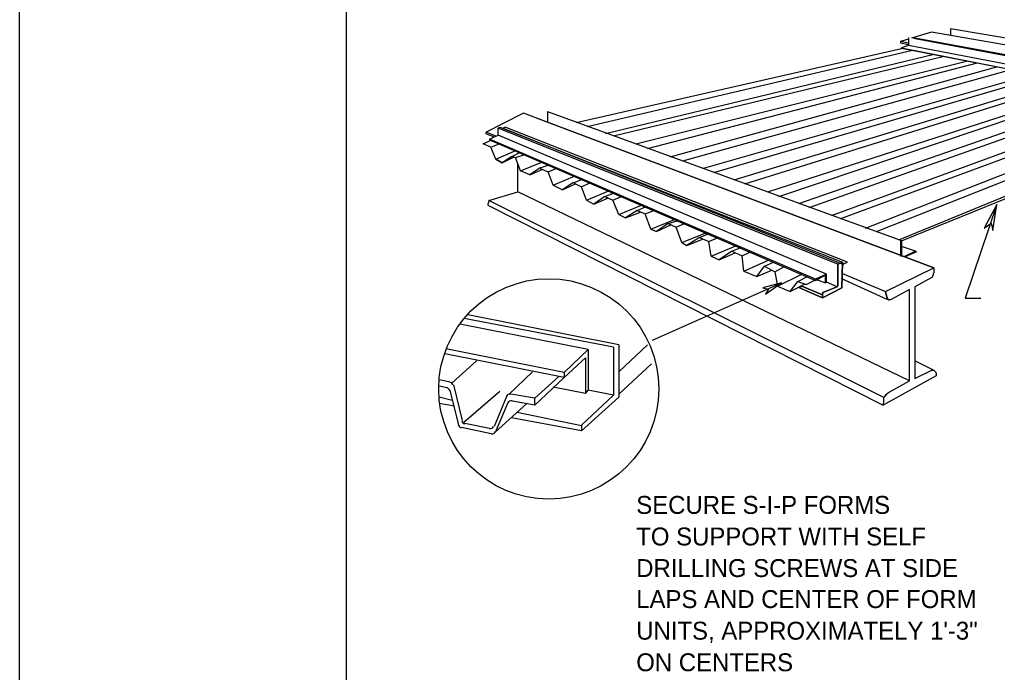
# Model space of a CAD drawing. Extents: x 528.16 to 531.11, y 154.42 to 156.25.
# Drawn here: x 528.156 to 528.715, y 155.542 to 155.915 of the extents above; entities that cross this region are included whole.
import ezdxf

# ---------------------------------------------------------------- set-up
doc = ezdxf.new("R2010")
doc.units = 0
for name, color, linetype in [('Level 1', 7, 'Continuous'), ('Level 4', 7, 'Continuous'), ('Level 41', 7, 'Continuous')]:
    doc.layers.add(name, color=color, linetype=linetype)

msp = doc.modelspace()

# ---------------------------------------------------------------- linework, layer by layer
at = {"layer": 'Level 1'}
for p, q in [((528.3431758530184, 154.46161417322836), (528.3431758530184, 156.21161417322836)), ((528.7148950131234, 155.80890487826952), (528.6968503937007, 155.7554271879808)), ((528.5180446194225, 155.7314770567472), (528.5918635170603, 155.76428545569735)), ((528.6968503937007, 155.7554271879808), (528.7057086614174, 155.7554271879808)), ((528.498687664042, 155.72885238483119), (528.4124015748032, 155.74591275228528)), ((528.4812992125984, 155.72622771291518), (528.4078083989501, 155.74066340845326)), ((528.4957349081365, 155.72754004887318), (528.4104330708661, 155.74394424834827)), ((528.498687664042, 155.72885238483119), (528.498687664042, 155.69899674178657)), ((528.498687664042, 155.71343243732463), (528.515091863517, 155.72885238483119)), ((528.4675196850394, 155.71015159742961), (528.399278215223, 155.72360304099917)), ((528.4675196850394, 155.71310435333513), (528.3999343832021, 155.72655579690468)), ((528.4675196850394, 155.71310435333513), (528.4812992125984, 155.72622771291518)), ((528.4812992125984, 155.72622771291518), (528.4812992125984, 155.7029337496606)), ((528.4957349081365, 155.72754004887318), (528.4957349081365, 155.69998099375508)), ((528.4035433070866, 155.7071988415241), (528.4173228346457, 155.71966603312515)), ((528.4675196850394, 155.71015159742961), (528.4796587926509, 155.72130645307266)), ((528.4796587926509, 155.72130645307266), (528.4796587926509, 155.70096524572358)), ((528.498687664042, 155.70063716173408), (528.5173884514436, 155.71802561317764)), ((528.4360236220473, 155.70063716173408), (528.4494750656168, 155.71343243732463)), ((528.4675196850394, 155.71310435333513), (528.4675196850394, 155.71015159742961)), ((528.4022309711286, 155.7075269255136), (528.3963254593176, 155.7088392614716)), ((528.4507874015748, 155.69834057380757), (528.4645669291339, 155.71080776540862)), ((528.4507874015748, 155.69440356593356), (528.4675196850394, 155.71015159742961)), ((528.400590551181, 155.7042460856186), (528.3959973753281, 155.7052303375871)), ((528.4022309711286, 155.7029337496606), (528.4071522309711, 155.682920626301)), ((528.4041994750656, 155.7058865055661), (528.4091207349081, 155.68554529821702)), ((528.4101049868766, 155.68456104624852), (528.4307742782153, 155.70227758168159)), ((528.4507874015748, 155.69834057380757), (528.4370078740158, 155.70063716173408)), ((528.4796587926509, 155.70096524572358), (528.4612860892388, 155.7045741696081)), ((528.4796587926509, 155.70096524572358), (528.4812992125984, 155.7029337496606)), ((528.4957349081365, 155.69998099375508), (528.4812992125984, 155.7029337496606)), ((528.4035433070866, 155.69702823784957), (528.3959973753281, 155.69899674178657)), ((528.4048556430446, 155.69374739795455), (528.3959973753281, 155.69538781790206)), ((528.4347112860893, 155.69965290976558), (528.4274934383202, 155.682264458322)), ((528.4281496062993, 155.678983618427), (528.4461942257218, 155.69538781790206)), ((528.4353674540682, 155.69571590189156), (528.4284776902887, 155.679639786406)), ((528.4507874015748, 155.69440356593356), (528.4379921259842, 155.69670015386006)), ((528.4507874015748, 155.69440356593356), (528.4507874015748, 155.69834057380757)), ((528.4773622047244, 155.682920626301), (528.4957349081365, 155.69998099375508)), ((528.4773622047244, 155.679639786406), (528.498687664042, 155.69899674178657)), ((528.4773622047244, 155.6825925423115), (528.4406167979002, 155.69013847407004)), ((528.4248687664042, 155.680952122364), (528.4107611548557, 155.68390487826952)), ((528.4773622047244, 155.679639786406), (528.4373359580053, 155.68718571816453)), ((528.4258530183727, 155.6779993664585), (528.4087926509186, 155.681608290343)), ((528.4773622047244, 155.682920626301), (528.4773622047244, 155.679639786406))]:
    msp.add_line(p, q, dxfattribs=at)
for points in [[(528.7148950131234, 155.80890487826952), (528.7076771653543, 155.79545343469997), (528.7116141732283, 155.79840619060548), (528.7125984251968, 155.79414109874196)], [(528.5918635170603, 155.76428545569735), (528.5810367454068, 155.76133269979184), (528.5843175853018, 155.76067653181283), (528.5826771653543, 155.75772377590732)]]:
    msp.add_lwpolyline(points, close=True, dxfattribs=at)
msp.add_circle((528.4587244444087, 155.7036716793784), 0.06291623599156004, dxfattribs=at)
for centre, radius, start, end in [((528.4017965943815, 155.7053501668464), 0.002151811023622047, 14.03624444444445, 78.98419166666667), ((528.4000068546368, 155.70213449411534), 0.002151811023622047, 14.335436111111122, 78.87459444444445), ((528.4365759234879, 155.69856371283794), 0.002151811023622046, 83.02173333333333, 156.6663638888889), ((528.4373227009439, 155.69475824532074), 0.0021518110236220475, 78.81628888888895, 156.63001388888893), ((528.4111474071867, 155.68586062473773), 0.002151811023622046, 194.17372500000002, 258.77110833333336), ((528.4111479600597, 155.68585937065203), 0.002151811023622047, 194.1516916666667, 258.95579722222226), ((528.4091051525924, 155.68357051461734), 0.002151811023622047, 194.07746388888893, 258.8518555555556), ((528.4252044845077, 155.6830815732511), 0.0021518110236220475, 258.97046944444446, 336.9031777777778), ((528.4263324278996, 155.68016802932607), 0.002151811023622047, 258.84353888888893, 336.6586166666667)]:
    msp.add_arc(centre, radius, start, end, dxfattribs=at)
at = {"layer": 'Level 4'}
for p, q in [((528.8743438320209, 155.8784586840438), (528.6883202099738, 155.90929857905692)), ((528.6883202099738, 155.90929857905692), (528.6883202099738, 155.9056896551724)), ((528.6643700787401, 155.9033930672459), (528.6597769028872, 155.9020807312879)), ((528.6643700787401, 155.9010964793194), (528.6597769028872, 155.9020807312879)), ((528.6597769028872, 155.9020807312879), (528.6597769028872, 155.9014245633089)), ((528.6643700787401, 155.9040492352249), (528.6643700787401, 155.8997841433614)), ((528.6643700787401, 155.9040492352249), (528.6646981627297, 155.9040492352249)), ((528.6646981627297, 155.9040492352249), (528.6643700787401, 155.9040492352249)), ((528.6774934383202, 155.90733007511992), (528.6660104986877, 155.9040492352249)), ((528.6679790026246, 155.9040492352249), (528.6673228346457, 155.9040492352249)), ((528.6673228346457, 155.9040492352249), (528.8553149606299, 155.86861616435877)), ((528.6679790026246, 155.9040492352249), (528.6673228346457, 155.9040492352249)), ((528.6673228346457, 155.9040492352249), (528.8553149606299, 155.86861616435877)), ((528.8569553805775, 155.86927233233777), (528.6679790026246, 155.9040492352249)), ((528.8569553805775, 155.86927233233777), (528.6679790026246, 155.9040492352249)), ((528.891404199475, 155.87025658430628), (528.6774934383202, 155.90733007511992)), ((528.4744094488188, 155.8558208887682), (528.6604330708661, 155.89814372341388)), ((528.4806430446195, 155.85352430084168), (528.6666666666666, 155.89715947144538)), ((528.6597769028872, 155.9014245633089), (528.6643700787401, 155.9004403113404)), ((528.6643700787401, 155.8997841433614), (528.6604330708661, 155.89847180740338)), ((528.6604330708661, 155.89847180740338), (528.8405511811023, 155.86303873653725)), ((528.6604330708661, 155.89814372341388), (528.6604330708661, 155.89847180740338)), ((528.8405511811023, 155.86271065254775), (528.6604330708661, 155.89814372341388)), ((528.6643700787401, 155.9004403113404), (528.6643700787401, 155.9010964793194)), ((528.8458005249344, 155.86500724047426), (528.6643700787401, 155.8997841433614)), ((528.4911417322835, 155.84958729296767), (528.6791338582677, 155.89486288351887)), ((528.4957349081365, 155.84827495700966), (528.6840551181102, 155.89355054756086)), ((528.508530183727, 155.84368178115665), (528.6975065616798, 155.89092587564485)), ((528.515091863517, 155.84105710924064), (528.7037401574803, 155.88994162367635)), ((528.528215223097, 155.83613584939812), (528.7148950131234, 155.88764503574984)), ((528.5354330708661, 155.8338392614716), (528.7230971128608, 155.88600461580234)), ((528.5465879265092, 155.8295741696081), (528.7352362204724, 155.88337994388633)), ((528.5531496062993, 155.82727758168159), (528.7414698162729, 155.88239569191782)), ((528.5646325459318, 155.82301248981807), (528.7522965879265, 155.8800991039913)), ((528.5708661417323, 155.82071590189156), (528.757874015748, 155.8791148520228)), ((528.5839895013123, 155.81612272603854), (528.7709973753281, 155.8764901801068)), ((528.5902230971128, 155.81349805412253), (528.7759186351706, 155.8758340121278)), ((528.6017060367454, 155.80956104624852), (528.7857611548557, 155.8735374242013)), ((528.6076115485564, 155.807264458322), (528.7916666666666, 155.87255317223278)), ((528.6204068241469, 155.802671282469), (528.8034776902887, 155.86992850031677)), ((528.625656167979, 155.8010308625215), (528.8097112860893, 155.86894424834827)), ((528.6397637795276, 155.79545343469997), (528.8221784776903, 155.86664766042176)), ((528.6459973753281, 155.79348493076296), (528.8277559055118, 155.86533532446376)), ((528.6587926509186, 155.78889175490994), (528.8395669291339, 155.86303873653725)), ((528.6604330708661, 155.78823558693094), (528.8454724409448, 155.86336682052675)), ((528.4442257217847, 155.86107023260024), (528.4229002624672, 155.85024346094667)), ((528.6788057742782, 155.77281563942438), (528.4442257217847, 155.86107023260024)), ((528.4514435695538, 155.85844556068423), (528.6788057742782, 155.77281563942438)), ((528.4580052493438, 155.86205448456874), (528.4580052493438, 155.8561489727577)), ((528.4580052493438, 155.86205448456874), (528.6597769028872, 155.78856367092044)), ((528.4297900262467, 155.85254004887318), (528.4307742782153, 155.85319621685218)), ((528.4297900262467, 155.84860304099917), (528.4297900262467, 155.85254004887318)), ((528.6243438320209, 155.7747841433614), (528.4297900262467, 155.85254004887318)), ((528.4307742782153, 155.85319621685218), (528.6266404199475, 155.7760964793194)), ((528.4337270341207, 155.85319621685218), (528.4327427821522, 155.85254004887318)), ((528.4337270341207, 155.85319621685218), (528.4327427821522, 155.85254004887318)), ((528.4327427821522, 155.85254004887318), (528.6272965879265, 155.7747841433614)), ((528.4327427821522, 155.85254004887318), (528.6272965879265, 155.7747841433614)), ((528.629593175853, 155.7760964793194), (528.4337270341207, 155.85319621685218)), ((528.629593175853, 155.7760964793194), (528.4337270341207, 155.85319621685218)), ((528.4229002624672, 155.85024346094667), (528.4225721784777, 155.84958729296767)), ((528.4225721784777, 155.84958729296767), (528.4274934383202, 155.84761878903066)), ((528.4284776902887, 155.84794687302016), (528.4229002624672, 155.85024346094667)), ((528.4248687664042, 155.84630645307266), (528.4297900262467, 155.84860304099917)), ((528.6112204724409, 155.76625395963435), (528.4248687664042, 155.84630645307266)), ((528.4248687664042, 155.84630645307266), (528.4248687664042, 155.84597836908316)), ((528.4248687664042, 155.84597836908316), (528.6112204724409, 155.76559779165535)), ((528.4274934383202, 155.84761878903066), (528.4284776902887, 155.84794687302016)), ((528.4274934383202, 155.84761878903066), (528.4284776902887, 155.84794687302016)), ((528.6174540682415, 155.76920671553987), (528.4297900262467, 155.84860304099917)), ((528.4212598425197, 155.84368178115665), (528.4258530183727, 155.84565028509365)), ((528.4255249343832, 155.84171327721964), (528.4212598425197, 155.84368178115665)), ((528.4255249343832, 155.84171327721964), (528.4304461942257, 155.84368178115665)), ((528.4284776902887, 155.8348235134401), (528.4255249343832, 155.84171327721964)), ((528.4284776902887, 155.8348235134401), (528.4399606299213, 155.83974477328263)), ((528.4320866141733, 155.8328550095031), (528.4284776902887, 155.8348235134401)), ((528.4284776902887, 155.8348235134401), (528.4320866141733, 155.8328550095031)), ((528.4376640419947, 155.83646393338762), (528.4320866141733, 155.8328550095031)), ((528.4320866141733, 155.8328550095031), (528.4389763779527, 155.83613584939812)), ((528.4376640419947, 155.83646393338762), (528.4422572178478, 155.83876052131413)), ((528.4376640419947, 155.83646393338762), (528.4396325459318, 155.83580776540862)), ((528.4396325459318, 155.83580776540862), (528.4445538057743, 155.83744818535612)), ((528.4425853018373, 155.8282618336501), (528.4396325459318, 155.83580776540862)), ((528.4409448818898, 155.81612272603854), (528.4409448818898, 155.8325269255136)), ((528.4425853018373, 155.8282618336501), (528.4547244094488, 155.8331830934926)), ((528.4537401574803, 155.8299022535976), (528.4478346456693, 155.82596524572358)), ((528.4478346456693, 155.82596524572358), (528.4553805774278, 155.8292460856186)), ((528.4537401574803, 155.8299022535976), (528.4583333333334, 155.8315426735451)), ((528.4537401574803, 155.8295741696081), (528.4583333333334, 155.8276056656711)), ((528.4583333333334, 155.8276056656711), (528.4629265091863, 155.8295741696081)), ((528.4478346456693, 155.82596524572358), (528.4425853018373, 155.8282618336501)), ((528.4612860892388, 155.82005973391256), (528.4583333333334, 155.8276056656711)), ((528.4612860892388, 155.82005973391256), (528.4737532808399, 155.82530907774458)), ((528.4612860892388, 155.82005973391256), (528.4665354330708, 155.81743506199655)), ((528.4724409448819, 155.82137206987056), (528.4665354330708, 155.81743506199655)), ((528.4665354330708, 155.81743506199655), (528.4740813648294, 155.82071590189156)), ((528.4727690288714, 155.82137206987056), (528.4773622047244, 155.82334057380757)), ((528.4727690288714, 155.82137206987056), (528.4773622047244, 155.81907548194405)), ((528.4773622047244, 155.81907548194405), (528.4822834645669, 155.82137206987056)), ((528.4803149606299, 155.81152955018553), (528.4773622047244, 155.81907548194405)), ((528.4245406824147, 155.81120146619602), (528.4409448818898, 155.81612272603854)), ((528.6650262467192, 155.7081830934926), (528.4409448818898, 155.81612272603854)), ((528.4803149606299, 155.81152955018553), (528.4931102362204, 155.81677889401755)), ((528.490813648294, 155.81349805412253), (528.4845800524935, 155.80923296225902)), ((528.4845800524935, 155.80923296225902), (528.4927821522309, 155.81284188614353)), ((528.490813648294, 155.81349805412253), (528.4957349081365, 155.81546655805954)), ((528.490813648294, 155.81349805412253), (528.4954068241469, 155.81152955018553)), ((528.4954068241469, 155.81152955018553), (528.5003280839895, 155.81349805412253)), ((528.4238845144357, 155.80857679428001), (528.6499343832021, 155.69440356593356)), ((528.6502624671916, 155.69866865779707), (528.4245406824147, 155.81120146619602)), ((528.4803149606299, 155.81152955018553), (528.4845800524935, 155.80923296225902)), ((528.498687664042, 155.803327450448), (528.4954068241469, 155.81152955018553)), ((528.498687664042, 155.803327450448), (528.511811023622, 155.80857679428001)), ((528.509186351706, 155.8056240383745), (528.5141076115485, 155.8075925423115)), ((528.498687664042, 155.803327450448), (528.502624671916, 155.801358946511)), ((528.509186351706, 155.8056240383745), (528.502624671916, 155.801358946511)), ((528.502624671916, 155.801358946511), (528.511154855643, 155.804639786406)), ((528.509186351706, 155.8056240383745), (528.513779527559, 155.8036555344375)), ((528.513779527559, 155.8036555344375), (528.5187007874016, 155.8056240383745)), ((528.5170603674541, 155.79479726672096), (528.513779527559, 155.8036555344375)), ((528.5170603674541, 155.79479726672096), (528.5305118110236, 155.80037469454248)), ((528.526902887139, 155.79807810661598), (528.520341207349, 155.79348493076296)), ((528.520341207349, 155.79348493076296), (528.5285433070866, 155.79742193863697)), ((528.526902887139, 155.79807810661598), (528.5321522309711, 155.79971852656348)), ((528.526902887139, 155.79807810661598), (528.5314960629921, 155.79610960267897)), ((528.5314960629921, 155.79610960267897), (528.5364173228346, 155.79807810661598)), ((528.5347769028872, 155.78725133496243), (528.5314960629921, 155.79610960267897)), ((528.5170603674541, 155.79479726672096), (528.520341207349, 155.79348493076296)), ((528.5347769028872, 155.78725133496243), (528.5485564304462, 155.79282876278396)), ((528.5449475065617, 155.79020409086795), (528.5377296587926, 155.78561091501493)), ((528.5449475065617, 155.79020409086795), (528.5498687664042, 155.79217259480495)), ((528.5449475065617, 155.79020409086795), (528.5501968503937, 155.78790750294144)), ((528.5347769028872, 155.78725133496243), (528.5377296587926, 155.78561091501493)), ((528.5377296587926, 155.78561091501493), (528.5465879265092, 155.78921983889944)), ((528.5501968503937, 155.78790750294144), (528.5551181102362, 155.78987600687844)), ((528.5515091863517, 155.7793773192144), (528.5501968503937, 155.78790750294144)), ((528.5515091863517, 155.7793773192144), (528.5656167979002, 155.78528283102543)), ((528.6597769028872, 155.78856367092044), (528.6597769028872, 155.7797054032039)), ((528.6604330708661, 155.78823558693094), (528.6604330708661, 155.7793773192144)), ((528.6604330708661, 155.7793773192144), (528.6604330708661, 155.78823558693094)), ((528.6604330708661, 155.7793773192144), (528.6604330708661, 155.78823558693094)), ((528.6604330708661, 155.78823558693094), (528.6604330708661, 155.78823558693094)), ((528.6683070866142, 155.78233007511992), (528.6604330708661, 155.78495474703593)), ((528.5515091863517, 155.7793773192144), (528.5561023622047, 155.7774088152774)), ((528.5633202099738, 155.78233007511992), (528.5561023622047, 155.7774088152774)), ((528.5561023622047, 155.7774088152774), (528.5652887139107, 155.7813458231514)), ((528.5633202099738, 155.78233007511992), (528.5682414698163, 155.78429857905692)), ((528.5633202099738, 155.78233007511992), (528.5692257217847, 155.7797054032039)), ((528.5692257217847, 155.7797054032039), (528.5741469816273, 155.78200199113041)), ((528.5702099737533, 155.77084713548737), (528.5692257217847, 155.7797054032039)), ((528.6597769028872, 155.7797054032039), (528.6604330708661, 155.7793773192144)), ((528.6617454068241, 155.7790492352249), (528.6683070866142, 155.78233007511992)), ((528.6683070866142, 155.78233007511992), (528.6617454068241, 155.7790492352249)), ((528.6617454068241, 155.7790492352249), (528.6683070866142, 155.78233007511992)), ((528.6624015748032, 155.7790492352249), (528.6617454068241, 155.7790492352249)), ((528.6689632545932, 155.78200199113041), (528.6624015748032, 155.7790492352249)), ((528.5702099737533, 155.77084713548737), (528.5846456692914, 155.7774088152774)), ((528.5777559055118, 155.76789437958186), (528.5820209973754, 155.77379989139288)), ((528.5820209973754, 155.77379989139288), (528.5872703412074, 155.7760964793194)), ((528.5820209973754, 155.77379989139288), (528.5879265091863, 155.77051905149787)), ((528.5879265091863, 155.77051905149787), (528.5935039370079, 155.77347180740338)), ((528.6240157480315, 155.7744560593719), (528.6243438320209, 155.7751122273509)), ((528.6243438320209, 155.7751122273509), (528.6240157480315, 155.7744560593719)), ((528.6243438320209, 155.7751122273509), (528.6240157480315, 155.7744560593719)), ((528.6243438320209, 155.7751122273509), (528.6240157480315, 155.7744560593719)), ((528.6240157480315, 155.76264503574984), (528.6240157480315, 155.7744560593719)), ((528.6240157480315, 155.76264503574984), (528.6240157480315, 155.7744560593719)), ((528.6240157480315, 155.7744560593719), (528.6240157480315, 155.76264503574984)), ((528.6240157480315, 155.7744560593719), (528.6240157480315, 155.76264503574984)), ((528.6240157480315, 155.7744560593719), (528.6240157480315, 155.76264503574984)), ((528.6243438320209, 155.7751122273509), (528.6266404199475, 155.7760964793194)), ((528.6266404199475, 155.7760964793194), (528.6243438320209, 155.7751122273509)), ((528.6243438320209, 155.7751122273509), (528.6266404199475, 155.7760964793194)), ((528.6266404199475, 155.7760964793194), (528.6243438320209, 155.7751122273509)), ((528.6243438320209, 155.7747841433614), (528.6243438320209, 155.7751122273509)), ((528.6266404199475, 155.7760964793194), (528.626312335958, 155.76133269979184)), ((528.626312335958, 155.76133269979184), (528.6266404199475, 155.7760964793194)), ((528.626312335958, 155.76133269979184), (528.6266404199475, 155.7760964793194)), ((528.626968503937, 155.7744560593719), (528.6272965879265, 155.7751122273509)), ((528.6272965879265, 155.7747841433614), (528.626968503937, 155.7744560593719)), ((528.6272965879265, 155.7751122273509), (528.629593175853, 155.7760964793194)), ((528.5702099737533, 155.77084713548737), (528.5777559055118, 155.76789437958186)), ((528.5777559055118, 155.76789437958186), (528.5862860892388, 155.77150330346637)), ((528.5879265091863, 155.77051905149787), (528.5895669291339, 155.76231695176034)), ((528.5895669291339, 155.76231695176034), (528.6033464566929, 155.76920671553987)), ((528.6010498687664, 155.76494162367635), (528.6066272965879, 155.76789437958186)), ((528.6059711286089, 155.76330120372884), (528.6167979002624, 155.76855054756086)), ((528.6174540682415, 155.76920671553987), (528.6112204724409, 155.76625395963435)), ((528.6174540682415, 155.76920671553987), (528.6112204724409, 155.76625395963435)), ((528.6112204724409, 155.76559779165535), (528.6167979002624, 155.76855054756086)), ((528.6112204724409, 155.76559779165535), (528.6167979002624, 155.76855054756086)), ((528.6167979002624, 155.76855054756086), (528.6167979002624, 155.76428545569735)), ((528.6167979002624, 155.76855054756086), (528.6167979002624, 155.76428545569735)), ((528.6174540682415, 155.76461353968685), (528.6174540682415, 155.76920671553987)), ((528.6174540682415, 155.76461353968685), (528.6174540682415, 155.76920671553987)), ((528.626312335958, 155.76658204362386), (528.6266404199475, 155.76953479952937)), ((528.6266404199475, 155.76953479952937), (528.6512467191601, 155.75936419585483)), ((528.6512467191601, 155.75936419585483), (528.6788057742782, 155.77281563942438)), ((528.5895669291339, 155.76231695176034), (528.5967847769028, 155.75936419585483)), ((528.5967847769028, 155.75936419585483), (528.6010498687664, 155.76494162367635)), ((528.5967847769028, 155.75936419585483), (528.6053149606299, 155.76362928771835)), ((528.6010498687664, 155.76494162367635), (528.6059711286089, 155.76330120372884)), ((528.6017060367454, 155.76166078378134), (528.6033464566929, 155.76231695176034)), ((528.6017060367454, 155.76166078378134), (528.6033464566929, 155.76231695176034)), ((528.6033464566929, 155.76231695176034), (528.6017060367454, 155.76166078378134)), ((528.6033464566929, 155.76231695176034), (528.6151574803149, 155.75739569191782)), ((528.6151574803149, 155.75739569191782), (528.6033464566929, 155.76231695176034)), ((528.6112204724409, 155.76625395963435), (528.6112204724409, 155.76559779165535)), ((528.6112204724409, 155.76625395963435), (528.6112204724409, 155.76559779165535)), ((528.6112204724409, 155.76559779165535), (528.6112204724409, 155.76625395963435)), ((528.6167979002624, 155.76428545569735), (528.61187664042, 155.76592587564485)), ((528.6167979002624, 155.76428545569735), (528.6174540682415, 155.76461353968685)), ((528.6167979002624, 155.76428545569735), (528.6174540682415, 155.76461353968685)), ((528.623687664042, 155.76198886777084), (528.6174540682415, 155.76461353968685)), ((528.623687664042, 155.76198886777084), (528.6240157480315, 155.76264503574984)), ((528.6240157480315, 155.76264503574984), (528.623687664042, 155.76198886777084)), ((528.6240157480315, 155.76264503574984), (528.623687664042, 155.76198886777084)), ((528.6522309711286, 155.7547710200018), (528.626312335958, 155.76658204362386)), ((528.6778215223097, 155.76723821160286), (528.6679790026246, 155.76198886777084)), ((528.6151574803149, 155.75575527197032), (528.6017060367454, 155.76166078378134)), ((528.6017060367454, 155.76166078378134), (528.6151574803149, 155.75575527197032)), ((528.626312335958, 155.76133269979184), (528.6151574803149, 155.75575527197032)), ((528.6151574803149, 155.75575527197032), (528.626312335958, 155.76133269979184)), ((528.6151574803149, 155.75575527197032), (528.626312335958, 155.76133269979184)), ((528.6151574803149, 155.75739569191782), (528.6154855643044, 155.75870802787583)), ((528.6154855643044, 155.75870802787583), (528.6151574803149, 155.75739569191782)), ((528.6154855643044, 155.75870802787583), (528.6151574803149, 155.75739569191782)), ((528.6151574803149, 155.75575527197032), (528.6151574803149, 155.75739569191782)), ((528.6151574803149, 155.75739569191782), (528.6151574803149, 155.75575527197032)), ((528.6151574803149, 155.75739569191782), (528.6151574803149, 155.75575527197032)), ((528.6151574803149, 155.75575527197032), (528.6151574803149, 155.75739569191782)), ((528.6151574803149, 155.75739569191782), (528.6151574803149, 155.75575527197032)), ((528.6154855643044, 155.75870802787583), (528.623687664042, 155.76198886777084)), ((528.623687664042, 155.76198886777084), (528.6154855643044, 155.75870802787583)), ((528.623687664042, 155.76198886777084), (528.6154855643044, 155.75870802787583)), ((528.6650262467192, 155.76034844782333), (528.654527559055, 155.7547710200018)), ((528.6650262467192, 155.7081830934926), (528.6650262467192, 155.76034844782333)), ((528.6679790026246, 155.76198886777084), (528.6679790026246, 155.7094954294506)), ((528.654527559055, 155.7547710200018), (528.6541994750656, 155.7547710200018)), ((528.6791338582677, 155.71408860530363), (528.6679790026246, 155.71966603312515)), ((528.6679790026246, 155.7094954294506), (528.6778215223097, 155.71441668929313)), ((528.6801181102362, 155.71113584939812), (528.6499343832021, 155.69440356593356)), ((528.6528871391076, 155.70162141370258), (528.6650262467192, 155.7081830934926)), ((528.6528871391076, 155.70162141370258), (528.6502624671916, 155.69866865779707))]:
    msp.add_line(p, q, dxfattribs=at)
for points in [[(528.4245406824147, 155.81120146619602), (528.4242125984252, 155.81021721422752), (528.4238845144357, 155.80923296225902), (528.4238845144357, 155.80857679428001)], [(528.6604330708661, 155.78823558693094), (528.6601049868766, 155.78823558693094), (528.6597769028872, 155.78856367092044)], [(528.6683070866142, 155.78233007511992), (528.6686351706037, 155.78233007511992), (528.6686351706037, 155.78200199113041)], [(528.6788057742782, 155.77281563942438), (528.6788057742782, 155.77117521947687), (528.6788057742782, 155.77019096750837), (528.6784776902887, 155.76920671553987), (528.6784776902887, 155.76855054756086), (528.6778215223097, 155.76723821160286), (528.6774934383202, 155.76691012761336)], [(528.6541994750656, 155.7547710200018), (528.653215223097, 155.7544429360123), (528.6522309711286, 155.7550991039913), (528.6522309711286, 155.75575527197032), (528.651902887139, 155.75673952393882), (528.6512467191601, 155.75936419585483)], [(528.6512467191601, 155.75936419585483), (528.651902887139, 155.75673952393882), (528.6522309711286, 155.75575527197032), (528.6522309711286, 155.7550991039913), (528.653215223097, 155.7544429360123), (528.6541994750656, 155.7547710200018)], [(528.6778215223097, 155.71441668929313), (528.6788057742782, 155.71441668929313), (528.6791338582677, 155.71408860530363), (528.6797900262467, 155.71343243732463), (528.6801181102362, 155.71244818535612), (528.6801181102362, 155.71113584939812)], [(528.6499343832021, 155.69440356593356), (528.6502624671916, 155.69604398588106), (528.6502624671916, 155.69834057380757), (528.6512467191601, 155.70030907774458), (528.6528871391076, 155.70162141370258)], [(528.6499343832021, 155.69440356593356), (528.6502624671916, 155.69604398588106), (528.6502624671916, 155.69834057380757), (528.6512467191601, 155.70030907774458), (528.6528871391076, 155.70162141370258)]]:
    msp.add_lwpolyline(points, dxfattribs=at)
at = {"layer": 'Level 41'}
msp.add_lwpolyline([(528.1561679790026, 156.2529527559055), (531.1148293963255, 156.2529527559055), (531.1148293963255, 154.41994750656167), (528.1561679790026, 154.41994750656167)], close=True, dxfattribs=at)

# ---------------------------------------------------------------- texts
at = {"layer": 'Level 1'}
for s, p in [('SECURE S-I-P FORMS', (528.5087394240703, 155.63226960259573)), ('TO SUPPORT WITH SELF', (528.5087394240703, 155.61422498317316)), ('DRILLING SCREWS AT SIDE ', (528.5087394240703, 155.5961803637506)), ('LAPS AND CENTER OF FORM', (528.5087394240703, 155.57846382831752)), ('UNITS, APPROXIMATELY 1\'-3"', (528.5087394240703, 155.56041920889496)), ('ON CENTERS', (528.5087394240703, 155.5423745894724))]:
    msp.add_text(s, height=0.010228346456692914, dxfattribs=at).set_placement(p)

doc.saveas('drawing.dxf')
